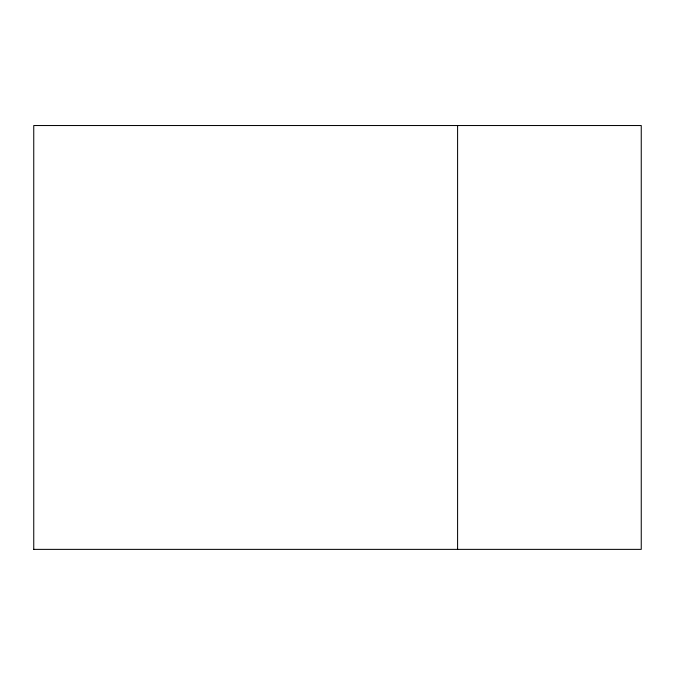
<?xml version="1.0" encoding="UTF-8"?>
<svg xmlns="http://www.w3.org/2000/svg" width="675" height="675" viewBox="0 0 675 675"><rect width="100%" height="100%" fill="white"/><g stroke="black" fill="none" stroke-linecap="round" stroke-linejoin="round"><path stroke-width="1.01" d="M33.75 549.374L641.25 549.374L641.25 125.533L33.75 125.533L33.75 549.467M457.591 125.626L457.591 549.467"/></g></svg>
